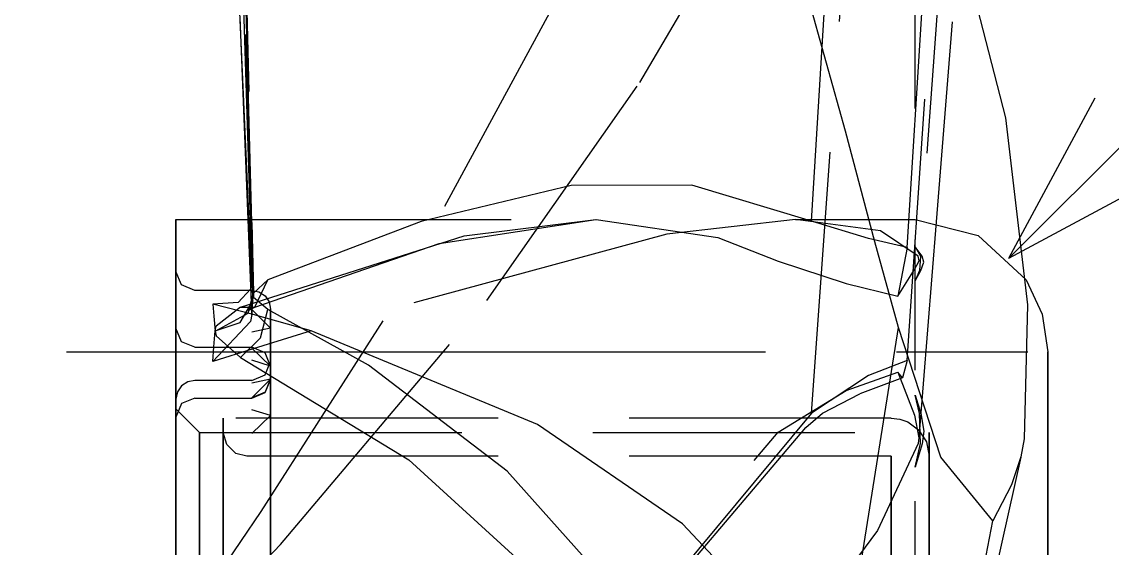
# Model space of a CAD drawing. Header units: metres. Extents: x 6 to 410, y 10 to 287.
# Drawn here: x 30.4 to 42.88, y 225.94 to 231.97 of the extents above; entities that cross this region are included whole.
import ezdxf

# ---------------------------------------------------------------- set-up
doc = ezdxf.new("R2010")
doc.units = ezdxf.units.M
doc.linetypes.add('CENTER2', pattern=[12.5, 8, -1.5, 1.5, -1.5])
doc.linetypes.add('DASHED', pattern=[4.5, 3, -1.5])
for name, color, linetype in [('DIM', 2, 'Continuous'), ('HIDDEN', 9, 'DASHED'), ('VISIBLE', 3, 'Continuous')]:
    doc.layers.add(name, color=color, linetype=linetype)

msp = doc.modelspace()

# ---------------------------------------------------------------- linework, layer by layer
at = {"layer": 'CENTER2', "color": 3, "linetype": 'CENTER2'}
for p, q in [((40.628, 193.474), (40.628, 262.895)), ((5.917, 228.185), (75.338, 228.185))]:
    msp.add_line(p, q, dxfattribs=at)
at = {"layer": 'DIM', "color": 2}
for q in [(65.506, 253.063), (42.691, 231.097), (43.54, 230.248)]:
    msp.add_line((41.701, 229.258), q, dxfattribs=at)
at = {"layer": 'HIDDEN'}
for p, q in [((33.05, 228.822), (32.646, 243.201)), ((32.717, 243.164), (33.058, 228.858)), ((40.536, 228.086), (41.52, 242.66)), ((39.441, 227.482), (40.438, 241.362)), ((39.441, 229.681), (39.831, 236.013)), ((40.536, 229.381), (40.819, 233.899)), ((33.036, 228.653), (32.995, 229.703)), ((33.006, 229.703), (36.977, 229.703)), ((39.261, 229.703), (40.628, 229.703)), ((33.036, 228.889), (32.386, 228.889)), ((33.253, 227.873), (33.253, 228.456)), ((33.253, 228.456), (33.253, 227.873)), ((32.169, 228.366), (32.169, 227.783)), ((32.169, 227.783), (32.169, 228.366)), ((32.169, 227.589), (32.169, 228.157)), ((32.169, 228.157), (32.169, 227.589)), ((32.386, 228.239), (33.036, 228.239)), ((32.386, 228.239), (33.036, 228.239)), ((33.253, 227.455), (33.253, 228.022)), ((33.253, 228.022), (33.253, 227.455)), ((33.036, 227.859), (32.386, 227.859)), ((32.386, 227.656), (33.036, 227.656)), ((32.386, 227.656), (33.036, 227.656)), ((32.169, 227.534), (32.44, 227.263)), ((40.356, 227.425), (32.711, 227.425)), ((32.44, 227.263), (40.79, 227.263)), ((40.356, 226.992), (32.982, 226.992))]:
    msp.add_line(p, q, dxfattribs=at)
for points in [[(40.438, 241.362), (40.243, 240.908), (38.991, 237.582), (36.669, 232.488), (34.535, 228.539), (33.142, 226.356)], [(33.364, 225.979), (35.727, 228.773), (37.477, 231.272), (39.951, 235.463), (41.154, 238.102), (41.89, 240.904)], [(40.981, 233.454), (40.674, 229.229)], [(41.053, 231.966), (40.869, 229.674), (40.672, 227.201)], [(39.441, 229.681), (38.073, 230.096), (36.691, 230.092), (34.975, 229.68), (33.222, 229.012)], [(32.169, 203.893), (32.169, 204.216), (32.169, 205.171), (32.169, 206.708), (32.169, 208.752), (32.169, 211.199), (32.169, 213.926), (32.169, 216.798), (32.169, 219.669), (32.169, 222.397), (32.169, 224.844), (32.169, 226.887), (32.169, 228.425), (32.169, 229.379), (32.169, 229.703)], [(32.908, 228.698), (35.466, 229.516), (36.975, 229.703)], [(33.071, 228.696), (35.18, 229.425), (36.975, 229.703)], [(39.261, 229.703), (37.787, 229.534), (33.715, 228.425)], [(36.975, 229.703), (36.977, 229.703)], [(36.977, 229.703), (38.37, 229.494), (39.062, 229.224)], [(40.662, 229.283), (40.232, 229.572), (39.261, 229.703)], [(40.094, 229.483), (39.441, 229.681)], [(40.628, 229.703), (41.352, 229.519), (41.901, 229.011)], [(40.536, 229.381), (40.094, 229.483)], [(40.536, 229.381), (40.43, 228.825)], [(40.628, 229.388), (40.692, 229.282)], [(40.711, 229.281), (40.628, 229.388)], [(40.674, 229.229), (40.662, 229.283)], [(40.692, 229.282), (40.678, 229.119)], [(40.73, 229.213), (40.711, 229.281)], [(39.062, 229.224), (39.84, 228.968)], [(40.43, 228.825), (40.622, 229.13)], [(40.622, 229.13), (40.674, 229.229)], [(40.693, 229.117), (40.73, 229.213)], [(32.169, 228.882), (32.169, 228.913), (32.169, 228.941), (32.169, 228.968), (32.169, 228.992), (32.169, 229.014), (32.169, 229.033), (32.169, 229.05), (32.169, 229.065), (32.169, 229.078), (32.169, 229.088), (32.169, 229.096), (32.169, 229.102), (32.169, 229.105), (32.169, 229.106)], [(32.169, 229.106), (32.169, 229.105), (32.169, 229.102), (32.169, 229.096), (32.169, 229.088), (32.169, 229.078), (32.169, 229.065), (32.169, 229.05), (32.169, 229.033), (32.169, 229.014), (32.169, 228.992), (32.169, 228.968), (32.169, 228.941), (32.169, 228.913), (32.169, 228.882)], [(32.386, 228.889), (32.234, 228.952), (32.169, 229.106)], [(33.222, 229.012), (33.058, 228.858)], [(33.072, 228.696), (33.222, 229.012)], [(40.678, 229.119), (40.628, 229)], [(40.628, 229), (40.693, 229.117)], [(40.693, 229.117), (40.678, 229.119)], [(32.169, 228.882), (32.169, 228.87), (32.169, 228.853), (32.169, 228.83), (32.169, 228.803), (32.169, 228.771), (32.169, 228.735), (32.169, 228.696), (32.169, 228.653), (32.169, 228.608), (32.169, 228.561), (32.169, 228.513), (32.169, 228.464), (32.169, 228.415), (32.169, 228.366)], [(32.169, 228.366), (32.169, 228.415), (32.169, 228.464), (32.169, 228.513), (32.169, 228.561), (32.169, 228.608), (32.169, 228.653), (32.169, 228.696), (32.169, 228.735), (32.169, 228.771), (32.169, 228.803), (32.169, 228.83), (32.169, 228.853), (32.169, 228.87), (32.169, 228.882)], [(33.036, 228.889), (33.118, 228.874), (33.189, 228.827), (33.236, 228.757), (33.253, 228.673)], [(39.84, 228.968), (40.43, 228.825)], [(32.617, 228.427), (32.905, 228.52), (33.048, 228.771)], [(33.048, 228.771), (33.042, 228.739), (33.033, 228.71)], [(33.05, 228.822), (33.036, 228.653)], [(33.036, 228.611), (33.037, 228.63), (33.039, 228.664), (33.04, 228.682), (33.041, 228.697), (33.042, 228.71), (33.044, 228.732), (33.048, 228.771)], [(33.048, 228.771), (33.05, 228.822)], [(33.058, 228.858), (33.05, 228.822)], [(33.053, 228.614), (32.59, 228.733)], [(32.908, 228.698), (32.63, 228.479)], [(32.908, 228.698), (33.071, 228.696)], [(33.033, 228.71), (33.011, 228.67), (33.001, 228.659)], [(33.001, 228.659), (33.007, 228.663), (33.072, 228.696)], [(33.253, 228.456), (33.036, 228.669)], [(33.253, 228.456), (33.036, 228.669)], [(33.036, 228.653), (33.036, 228.612)], [(33.071, 228.696), (33.072, 228.696)], [(33.253, 228.456), (33.253, 228.486), (33.253, 228.513), (33.253, 228.539), (33.253, 228.562), (33.253, 228.583), (33.253, 228.602), (33.253, 228.618), (33.253, 228.633), (33.253, 228.645), (33.253, 228.655), (33.253, 228.663), (33.253, 228.668), (33.253, 228.671), (33.253, 228.673)], [(33.253, 228.673), (33.253, 228.671), (33.253, 228.668), (33.253, 228.663), (33.253, 228.655), (33.253, 228.645), (33.253, 228.633), (33.253, 228.618), (33.253, 228.602), (33.253, 228.583), (33.253, 228.562), (33.253, 228.539), (33.253, 228.513), (33.253, 228.486), (33.253, 228.456)], [(33.024, 228.532), (32.59, 228.076)], [(33.036, 228.612), (33.024, 228.532)], [(33.715, 228.425), (33.053, 228.614)], [(32.169, 228.157), (32.169, 228.193), (32.169, 228.228), (32.169, 228.261), (32.169, 228.293), (32.169, 228.322), (32.169, 228.349), (32.169, 228.373), (32.169, 228.395), (32.169, 228.413), (32.169, 228.429), (32.169, 228.441), (32.169, 228.449), (32.169, 228.454), (32.169, 228.456)], [(32.169, 228.456), (32.169, 228.456), (32.169, 228.456), (32.169, 228.455), (32.169, 228.454), (32.169, 228.453), (32.169, 228.452), (32.169, 228.45), (32.169, 228.448), (32.169, 228.446), (32.169, 228.444), (32.169, 228.442), (32.169, 228.439), (32.169, 228.436), (32.169, 228.432)], [(32.169, 228.432), (32.169, 228.436), (32.169, 228.439), (32.169, 228.442), (32.169, 228.444), (32.169, 228.446), (32.169, 228.448), (32.169, 228.45), (32.169, 228.452), (32.169, 228.453), (32.169, 228.454), (32.169, 228.455), (32.169, 228.456), (32.169, 228.456), (32.169, 228.456)], [(32.169, 228.456), (32.169, 228.454), (32.169, 228.449), (32.169, 228.441), (32.169, 228.429), (32.169, 228.413), (32.169, 228.395), (32.169, 228.373), (32.169, 228.349), (32.169, 228.322), (32.169, 228.293), (32.169, 228.261), (32.169, 228.228), (32.169, 228.193), (32.169, 228.157)], [(32.386, 228.239), (32.234, 228.302), (32.169, 228.456)], [(32.386, 228.239), (32.234, 228.302), (32.169, 228.456)], [(32.169, 228.432), (32.169, 228.318), (32.169, 228.196), (32.169, 228.065), (32.169, 227.925), (32.169, 227.777), (32.169, 227.621), (32.169, 227.457), (32.169, 227.285), (32.169, 227.105), (32.169, 226.918), (32.169, 226.723), (32.169, 226.52), (32.169, 226.311), (32.169, 226.094)], [(32.169, 226.094), (32.169, 226.311), (32.169, 226.52), (32.169, 226.723), (32.169, 226.918), (32.169, 227.105), (32.169, 227.285), (32.169, 227.457), (32.169, 227.621), (32.169, 227.777), (32.169, 227.925), (32.169, 228.065), (32.169, 228.196), (32.169, 228.318), (32.169, 228.432)], [(32.602, 228.243), (32.617, 228.427)], [(32.617, 228.427), (32.63, 228.479)], [(33.253, 228.456), (33.036, 228.411)], [(33.253, 228.456), (33.036, 228.411)], [(33.715, 228.425), (33.053, 228.222)], [(40.662, 222.031), (40.24, 223.316), (39.269, 224.834), (37.968, 226.216), (36.306, 227.353), (33.715, 228.425)], [(32.59, 228.076), (32.602, 228.243)], [(33.053, 228.222), (32.59, 228.076)], [(33.253, 228.022), (33.19, 228.176), (33.036, 228.239)], [(33.253, 228.022), (33.19, 228.176), (33.036, 228.239)], [(33.253, 228.022), (33.036, 228.227)], [(33.253, 228.022), (33.036, 228.227)], [(33.253, 228.022), (33.036, 228.089)], [(33.253, 228.022), (33.036, 228.089)], [(33.036, 227.859), (33.189, 227.922), (33.253, 228.076)], [(33.253, 227.873), (33.253, 227.901), (33.253, 227.927), (33.253, 227.95), (33.253, 227.972), (33.253, 227.992), (33.253, 228.01), (33.253, 228.025), (33.253, 228.039), (33.253, 228.05), (33.253, 228.059), (33.253, 228.067), (33.253, 228.072), (33.253, 228.075), (33.253, 228.076)], [(33.253, 228.076), (33.253, 228.075), (33.253, 228.072), (33.253, 228.067), (33.253, 228.059), (33.253, 228.05), (33.253, 228.039), (33.253, 228.025), (33.253, 228.01), (33.253, 227.992), (33.253, 227.972), (33.253, 227.95), (33.253, 227.927), (33.253, 227.901), (33.253, 227.873)], [(33.253, 228.022), (33.253, 227.912), (33.253, 227.794), (33.253, 227.668), (33.253, 227.533), (33.253, 227.39), (33.253, 227.24), (33.253, 227.082), (33.253, 226.916), (33.253, 226.742), (33.253, 226.561), (33.253, 226.373), (33.253, 226.178), (33.253, 225.975), (33.253, 225.766)], [(33.253, 225.766), (33.253, 225.975), (33.253, 226.178), (33.253, 226.373), (33.253, 226.561), (33.253, 226.742), (33.253, 226.916), (33.253, 227.082), (33.253, 227.24), (33.253, 227.39), (33.253, 227.533), (33.253, 227.668), (33.253, 227.794), (33.253, 227.912), (33.253, 228.022)], [(40.536, 228.086), (40.094, 227.915)], [(40.536, 228.086), (40.483, 227.887)], [(33.253, 227.873), (33.19, 227.722), (33.036, 227.66)], [(33.253, 227.873), (33.036, 227.828)], [(33.253, 227.873), (33.036, 227.66)], [(33.253, 227.873), (33.036, 227.828)], [(33.036, 227.656), (33.19, 227.719), (33.253, 227.873)], [(33.036, 227.656), (33.19, 227.719), (33.253, 227.873)], [(40.094, 227.915), (39.441, 227.482)], [(39.84, 227.742), (40.43, 227.954)], [(40.483, 227.887), (40.242, 227.798), (39.995, 227.705)], [(40.43, 227.954), (40.622, 227.459)], [(40.483, 227.887), (40.43, 227.954)], [(32.386, 227.859), (32.304, 227.843), (32.234, 227.797), (32.186, 227.727), (32.169, 227.642)], [(32.169, 227.439), (32.169, 227.441), (32.169, 227.447), (32.169, 227.457), (32.169, 227.471), (32.169, 227.489), (32.169, 227.511), (32.169, 227.536), (32.169, 227.564), (32.169, 227.595), (32.169, 227.628), (32.169, 227.664), (32.169, 227.702), (32.169, 227.742), (32.169, 227.783)], [(32.169, 227.783), (32.169, 227.742), (32.169, 227.702), (32.169, 227.664), (32.169, 227.628), (32.169, 227.595), (32.169, 227.564), (32.169, 227.536), (32.169, 227.511), (32.169, 227.489), (32.169, 227.471), (32.169, 227.457), (32.169, 227.447), (32.169, 227.441), (32.169, 227.439)], [(32.386, 227.656), (32.234, 227.593), (32.169, 227.439)], [(32.386, 227.656), (32.234, 227.593), (32.169, 227.439)], [(32.169, 227.447), (32.169, 227.474), (32.169, 227.499), (32.169, 227.521), (32.169, 227.542), (32.169, 227.561), (32.169, 227.578), (32.169, 227.593), (32.169, 227.606), (32.169, 227.617), (32.169, 227.626), (32.169, 227.633), (32.169, 227.638), (32.169, 227.641), (32.169, 227.642)], [(32.169, 227.642), (32.169, 227.641), (32.169, 227.638), (32.169, 227.633), (32.169, 227.626), (32.169, 227.617), (32.169, 227.606), (32.169, 227.593), (32.169, 227.578), (32.169, 227.561), (32.169, 227.542), (32.169, 227.521), (32.169, 227.499), (32.169, 227.474), (32.169, 227.447)], [(39.062, 227.267), (39.84, 227.742)], [(39.377, 227.321), (39.569, 227.484), (39.995, 227.705)], [(40.678, 227.48), (40.628, 227.689)], [(40.628, 227.689), (40.694, 227.48)], [(32.169, 227.045), (32.169, 227.063), (32.169, 227.086), (32.169, 227.114), (32.169, 227.146), (32.169, 227.181), (32.169, 227.22), (32.169, 227.262), (32.169, 227.306), (32.169, 227.352), (32.169, 227.399), (32.169, 227.447), (32.169, 227.495), (32.169, 227.543), (32.169, 227.589)], [(32.169, 227.589), (32.169, 227.543), (32.169, 227.495), (32.169, 227.447), (32.169, 227.399), (32.169, 227.352), (32.169, 227.306), (32.169, 227.262), (32.169, 227.22), (32.169, 227.181), (32.169, 227.146), (32.169, 227.114), (32.169, 227.086), (32.169, 227.063), (32.169, 227.045)], [(32.169, 227.534), (32.169, 227.265), (32.169, 226.471), (32.169, 225.192), (32.169, 223.492), (32.169, 221.456), (32.169, 219.187), (32.169, 216.798), (32.169, 214.409), (32.169, 212.14), (32.169, 210.104), (32.169, 208.404), (32.169, 207.125), (32.169, 206.331), (32.169, 206.062)], [(32.169, 206.062), (32.169, 206.331), (32.169, 207.125), (32.169, 208.404), (32.169, 210.104), (32.169, 212.14), (32.169, 214.409), (32.169, 216.798), (32.169, 219.187), (32.169, 221.456), (32.169, 223.492), (32.169, 225.192), (32.169, 226.471), (32.169, 227.265), (32.169, 227.534)], [(33.253, 227.455), (33.036, 227.522)], [(33.253, 227.455), (33.036, 227.522)], [(32.169, 227.447), (32.169, 227.446), (32.169, 227.445), (32.169, 227.444), (32.169, 227.443), (32.169, 227.442), (32.169, 227.441), (32.169, 227.441), (32.169, 227.44), (32.169, 227.44), (32.169, 227.44), (32.169, 227.439), (32.169, 227.439), (32.169, 227.439), (32.169, 227.439)], [(32.169, 227.439), (32.169, 227.439), (32.169, 227.439), (32.169, 227.439), (32.169, 227.44), (32.169, 227.44), (32.169, 227.44), (32.169, 227.441), (32.169, 227.441), (32.169, 227.442), (32.169, 227.443), (32.169, 227.444), (32.169, 227.445), (32.169, 227.446), (32.169, 227.447)], [(32.711, 216.798), (32.711, 217.988), (32.711, 219.163), (32.711, 220.308), (32.711, 221.409), (32.711, 222.452), (32.711, 223.424), (32.711, 224.313), (32.711, 225.107), (32.711, 225.796), (32.711, 226.373), (32.711, 226.829), (32.711, 227.159), (32.711, 227.359), (32.711, 227.425)], [(32.711, 227.425), (32.711, 227.359), (32.711, 227.159), (32.711, 226.829), (32.711, 226.373), (32.711, 225.796), (32.711, 225.107), (32.711, 224.313), (32.711, 223.424), (32.711, 222.452), (32.711, 221.409), (32.711, 220.308), (32.711, 219.163), (32.711, 217.988), (32.711, 216.798)], [(33.253, 227.455), (33.036, 227.25)], [(33.253, 227.455), (33.036, 227.25)], [(39.441, 227.482), (37.591, 225.257), (34.731, 221.76), (33.991, 220.955), (33.222, 220.154)], [(33.253, 225.323), (33.253, 225.52), (33.253, 225.711), (33.253, 225.896), (33.253, 226.074), (33.253, 226.244), (33.253, 226.408), (33.253, 226.565), (33.253, 226.715), (33.253, 226.857), (33.253, 226.992), (33.253, 227.119), (33.253, 227.239), (33.253, 227.351), (33.253, 227.455)], [(33.253, 227.455), (33.253, 227.351), (33.253, 227.239), (33.253, 227.119), (33.253, 226.992), (33.253, 226.857), (33.253, 226.715), (33.253, 226.565), (33.253, 226.408), (33.253, 226.244), (33.253, 226.074), (33.253, 225.896), (33.253, 225.711), (33.253, 225.52), (33.253, 225.323)], [(40.356, 227.425), (40.454, 227.414), (40.544, 227.383), (40.668, 227.294), (40.759, 227.155), (40.79, 226.992)], [(40.622, 227.459), (40.672, 227.202)], [(40.692, 227.136), (40.678, 227.48)], [(40.694, 227.48), (40.678, 227.48)], [(40.694, 227.48), (40.729, 227.279)], [(32.44, 227.263), (32.44, 227), (32.44, 226.226), (32.44, 224.98), (32.44, 223.323), (32.44, 221.338), (32.44, 219.127), (32.44, 216.798), (32.44, 214.469), (32.44, 212.257), (32.44, 210.273), (32.44, 208.616), (32.44, 207.369), (32.44, 206.595), (32.44, 206.333)], [(32.44, 206.333), (32.44, 206.595), (32.44, 207.369), (32.44, 208.616), (32.44, 210.273), (32.44, 212.257), (32.44, 214.469), (32.44, 216.798), (32.44, 219.127), (32.44, 221.338), (32.44, 223.323), (32.44, 224.98), (32.44, 226.226), (32.44, 227), (32.44, 227.263)], [(32.711, 216.798), (32.711, 217.97), (32.711, 219.127), (32.711, 220.254), (32.711, 221.338), (32.711, 222.366), (32.711, 223.323), (32.711, 224.198), (32.711, 224.98), (32.711, 225.659), (32.711, 226.226), (32.711, 226.676), (32.711, 227), (32.711, 227.197), (32.711, 227.263)], [(32.711, 227.263), (32.711, 227.197), (32.711, 227), (32.711, 226.676), (32.711, 226.226), (32.711, 225.659), (32.711, 224.98), (32.711, 224.198), (32.711, 223.323), (32.711, 222.366), (32.711, 221.338), (32.711, 220.254), (32.711, 219.127), (32.711, 217.97), (32.711, 216.798)], [(32.982, 226.992), (32.855, 227.023), (32.75, 227.123), (32.711, 227.263)], [(32.908, 220.314), (35.884, 223.505), (39.062, 227.267)], [(33.217, 220.128), (35.903, 223.071), (36.687, 224.038), (37.763, 225.417), (39.377, 227.321)], [(40.729, 227.279), (40.711, 227.132)], [(40.79, 206.333), (40.79, 206.595), (40.79, 207.369), (40.79, 208.616), (40.79, 210.273), (40.79, 212.257), (40.79, 214.469), (40.79, 216.798), (40.79, 219.127), (40.79, 221.338), (40.79, 223.323), (40.79, 224.98), (40.79, 226.226), (40.79, 227), (40.79, 227.263)], [(40.79, 227.263), (40.79, 227), (40.79, 226.226), (40.79, 224.98), (40.79, 223.323), (40.79, 221.338), (40.79, 219.127), (40.79, 216.798), (40.79, 214.469), (40.79, 212.257), (40.79, 210.273), (40.79, 208.616), (40.79, 207.369), (40.79, 206.595), (40.79, 206.333)], [(40.662, 227.134), (40.197, 226.139), (38.778, 224.231), (36.682, 222.026), (33.715, 219.669)], [(40.628, 226.863), (40.692, 227.136)], [(40.711, 227.132), (40.628, 226.863)], [(40.672, 227.202), (40.662, 227.134)], [(32.169, 224.995), (32.169, 225.185), (32.169, 225.368), (32.169, 225.546), (32.169, 225.717), (32.169, 225.881), (32.169, 226.039), (32.169, 226.189), (32.169, 226.333), (32.169, 226.47), (32.169, 226.6), (32.169, 226.722), (32.169, 226.837), (32.169, 226.945), (32.169, 227.045)], [(32.169, 227.045), (32.169, 226.945), (32.169, 226.837), (32.169, 226.722), (32.169, 226.6), (32.169, 226.47), (32.169, 226.333), (32.169, 226.189), (32.169, 226.039), (32.169, 225.881), (32.169, 225.717), (32.169, 225.546), (32.169, 225.368), (32.169, 225.185), (32.169, 224.995)], [(40.356, 216.798), (40.356, 217.939), (40.356, 219.066), (40.356, 220.165), (40.356, 221.221), (40.356, 222.221), (40.356, 223.154), (40.356, 224.006), (40.356, 224.768), (40.356, 225.429), (40.356, 225.982), (40.356, 226.42), (40.356, 226.736), (40.356, 226.928), (40.356, 226.992)], [(40.356, 226.992), (40.356, 226.928), (40.356, 226.736), (40.356, 226.42), (40.356, 225.982), (40.356, 225.429), (40.356, 224.768), (40.356, 224.006), (40.356, 223.154), (40.356, 222.221), (40.356, 221.221), (40.356, 220.165), (40.356, 219.066), (40.356, 217.939), (40.356, 216.798)], [(40.79, 216.798), (40.79, 217.939), (40.79, 219.066), (40.79, 220.165), (40.79, 221.221), (40.79, 222.221), (40.79, 223.154), (40.79, 224.006), (40.79, 224.768), (40.79, 225.429), (40.79, 225.982), (40.79, 226.42), (40.79, 226.736), (40.79, 226.928), (40.79, 226.992)], [(40.79, 226.992), (40.79, 226.928), (40.79, 226.736), (40.79, 226.42), (40.79, 225.982), (40.79, 225.429), (40.79, 224.768), (40.79, 224.006), (40.79, 223.154), (40.79, 222.221), (40.79, 221.221), (40.79, 220.165), (40.79, 219.066), (40.79, 217.939), (40.79, 216.798)], [(33.142, 226.356), (32.676, 225.67)], [(32.169, 226.094), (32.169, 226.059), (32.169, 226.021), (32.169, 225.98), (32.169, 225.936), (32.169, 225.89), (32.169, 225.842), (32.169, 225.793), (32.169, 225.744), (32.169, 225.695), (32.169, 225.647), (32.169, 225.6), (32.169, 225.556), (32.169, 225.514), (32.169, 225.476)], [(32.169, 225.476), (32.169, 225.514), (32.169, 225.556), (32.169, 225.6), (32.169, 225.647), (32.169, 225.695), (32.169, 225.744), (32.169, 225.793), (32.169, 225.842), (32.169, 225.89), (32.169, 225.936), (32.169, 225.98), (32.169, 226.021), (32.169, 226.059), (32.169, 226.094)], [(32.41, 224.974), (33.364, 225.979)]]:
    msp.add_lwpolyline(points, dxfattribs=at)
at = {"layer": 'VISIBLE'}
for p, q in [((33.036, 229), (32.41, 243.324)), ((33.05, 228.835), (32.599, 243.026)), ((32.676, 242.969), (33.058, 228.807)), ((32.995, 229.703), (32.905, 232.015)), ((32.169, 229.703), (33.006, 229.703)), ((39.441, 222.179), (40.438, 228.463)), ((40.536, 221.201), (41.52, 226.25))]:
    msp.add_line(p, q, dxfattribs=at)
for points in [[(33.364, 242.806), (35.363, 241.462), (36.881, 240.079), (38.661, 237.894), (40.151, 235.408), (41.048, 233.258), (41.664, 230.865), (41.915, 228.726), (41.875, 227.189)], [(40.438, 228.463), (40.168, 229.446), (39.832, 230.715), (39.397, 232.275), (38.522, 234.747), (36.803, 238.234), (35.332, 240.407), (33.873, 241.966), (33.142, 242.602)], [(32.169, 229.703), (32.169, 229.379), (32.169, 228.425), (32.169, 226.887), (32.169, 224.844), (32.169, 222.397), (32.169, 219.669), (32.169, 216.798), (32.169, 213.926), (32.169, 211.199), (32.169, 208.752), (32.169, 206.708), (32.169, 205.171), (32.169, 204.216), (32.169, 203.893)], [(33.036, 229), (33.024, 228.902)], [(33.05, 228.835), (33.036, 229)], [(41.901, 229.011), (42.083, 228.616), (42.146, 228.185)], [(33.024, 228.902), (32.882, 228.749), (32.59, 228.733)], [(32.617, 228.423), (32.994, 228.629), (33.05, 228.835)], [(33.058, 228.807), (33.05, 228.835)], [(33.222, 228.672), (33.058, 228.807)], [(32.59, 228.733), (32.602, 228.595)], [(32.908, 228.121), (33.138, 228.347), (33.222, 228.672)], [(39.441, 222.179), (37.515, 225.076), (35.961, 226.819), (34.371, 228.033), (33.222, 228.672)], [(32.602, 228.595), (32.617, 228.423)], [(32.617, 228.423), (32.63, 228.369)], [(40.922, 226.979), (40.438, 228.463)], [(32.63, 228.369), (32.908, 228.121)], [(42.146, 205.411), (42.146, 205.697), (42.146, 206.539), (42.146, 207.895), (42.146, 209.698), (42.146, 211.857), (42.146, 214.264), (42.146, 216.798), (42.146, 219.332), (42.146, 221.738), (42.146, 223.897), (42.146, 225.7), (42.146, 227.057), (42.146, 227.899), (42.146, 228.185)], [(42.146, 228.185), (42.146, 228.043), (42.146, 227.623), (42.146, 226.933), (42.146, 225.992), (42.146, 224.823), (42.146, 223.454), (42.146, 221.92), (42.146, 220.259), (42.146, 218.512), (42.146, 216.723), (42.146, 214.935), (42.146, 213.194), (42.146, 211.542), (42.146, 210.02)], [(32.908, 228.121), (34.834, 226.95), (36.414, 225.506), (37.829, 223.701), (39.062, 221.824)], [(41.875, 227.189), (41.84, 226.984)], [(41.84, 226.981), (41.547, 225.682), (40.646, 221.608)], [(41.52, 226.25), (40.922, 226.979)], [(41.84, 226.984), (41.732, 226.662)], [(41.732, 226.662), (41.52, 226.25)]]:
    msp.add_lwpolyline(points, dxfattribs=at)

doc.saveas('drawing.dxf')
